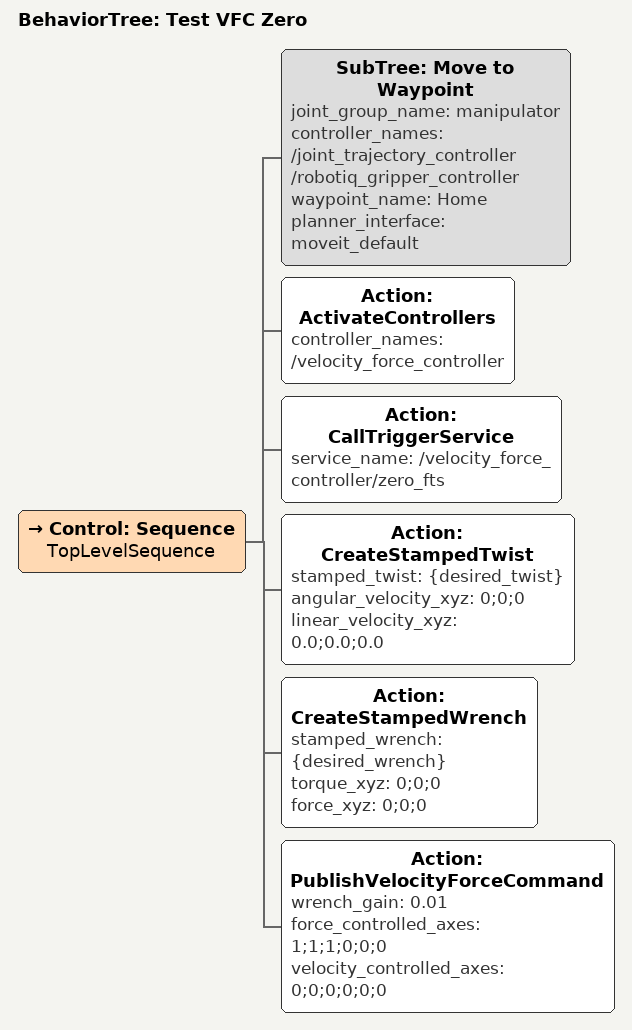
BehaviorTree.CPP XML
<?xml version='1.0' encoding='UTF-8'?>
<root BTCPP_format="4" main_tree_to_execute="Test VFC Zero">
  <BehaviorTree ID="Test VFC Zero" _description="">
    <Control ID="Sequence" name="TopLevelSequence">
      <SubTree ID="Move to Waypoint" joint_group_name="manipulator" controller_names="/joint_trajectory_controller /robotiq_gripper_controller" waypoint_name="Home" planner_interface="moveit_default"/>
      <Action ID="ActivateControllers" controller_names="/velocity_force_controller"/>
      <Action ID="CallTriggerService" service_name="/velocity_force_controller/zero_fts"/>
      <Action ID="CreateStampedTwist" stamped_twist="{desired_twist}" angular_velocity_xyz="0;0;0" linear_velocity_xyz="0.0;0.0;0.0"/>
      <Action ID="CreateStampedWrench" stamped_wrench="{desired_wrench}" torque_xyz="0;0;0" force_xyz="0;0;0"/>
      <Action ID="PublishVelocityForceCommand" wrench_gain="0.01" force_controlled_axes="1;1;1;0;0;0" velocity_controlled_axes="0;0;0;0;0;0"/>
    </Control>
  </BehaviorTree>
</root>
